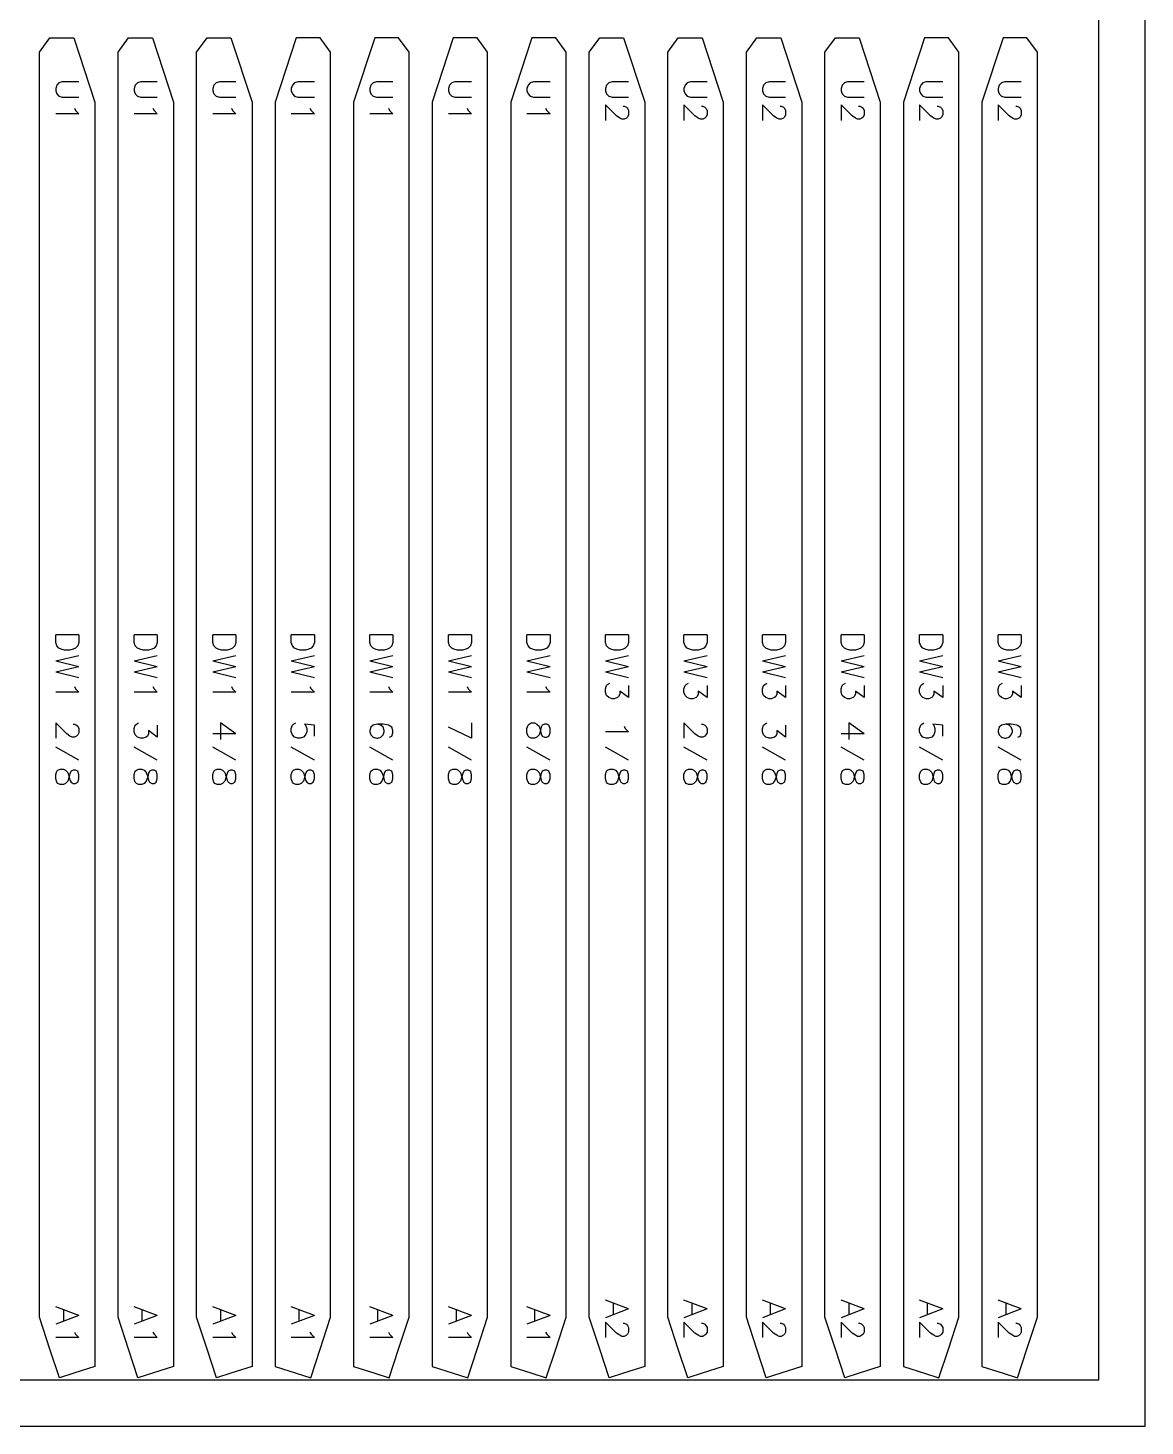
# Model space of a CAD drawing. Extents: x 0 to 235, y 0 to 300.
# Drawn here: x 114.1 to 235, y 0 to 151.3 of the extents above; entities that cross this region are included whole.
import ezdxf

# ---------------------------------------------------------------- set-up
doc = ezdxf.new("R2010")
doc.units = 0
for name, color, linetype in [('CORTE', 1, 'Continuous'), ('REFERENCIA', 8, 'Continuous'), ('ROTULO', 5, 'Continuous')]:
    doc.layers.add(name, color=color, linetype=linetype)

msp = doc.modelspace()

# ---------------------------------------------------------------- linework, layer by layer
at = {"layer": 'CORTE', "color": 1, "linetype": 'CONTINUOUS'}
for points in [[(121.35, 143.2763), (121.35, 6.4583), (119.0662, 5.7129), (117.5017, 5.2022), (117.5017, 5.2022), (116.4823, 8.3255), (116.4823, 8.3255), (115.35, 11.7946), (115.35, 148.7129), (116.4823, 150.2735), (116.4823, 150.2735), (117.5017, 150.2735), (119.0662, 150.2735), (119.0662, 150.2735)], [(129.85, 143.2763), (129.85, 6.4583), (127.5662, 5.7129), (126.0017, 5.2022), (126.0017, 5.2022), (124.9823, 8.3255), (124.9823, 8.3255), (123.85, 11.7946), (123.85, 148.7129), (124.9823, 150.2735), (124.9823, 150.2735), (126.0017, 150.2735), (127.5662, 150.2735), (127.5662, 150.2735)], [(138.35, 143.2763), (138.35, 6.4583), (136.0662, 5.7129), (134.5017, 5.2022), (134.5017, 5.2022), (133.4823, 8.3255), (133.4823, 8.3255), (132.35, 11.7946), (132.35, 148.7129), (133.4823, 150.2735), (133.4823, 150.2735), (134.5017, 150.2735), (136.0662, 150.2735), (136.0662, 150.2735)], [(140.85, 143.2763), (140.85, 6.4583), (143.1338, 5.7129), (144.6983, 5.2022), (144.6983, 5.2022), (145.7177, 8.3255), (145.7177, 8.3255), (146.85, 11.7946), (146.85, 148.7129), (145.7177, 150.2735), (145.7177, 150.2735), (144.6983, 150.2735), (143.1338, 150.2735), (143.1338, 150.2735)], [(149.35, 143.2763), (149.35, 6.4583), (151.6338, 5.7129), (153.1983, 5.2022), (153.1983, 5.2022), (154.2177, 8.3255), (154.2177, 8.3255), (155.35, 11.7946), (155.35, 148.7129), (154.2177, 150.2735), (154.2177, 150.2735), (153.1983, 150.2735), (151.6338, 150.2735), (151.6338, 150.2735)], [(157.85, 143.2763), (157.85, 6.4583), (160.1338, 5.7129), (161.6983, 5.2022), (161.6983, 5.2022), (162.7177, 8.3255), (162.7177, 8.3255), (163.85, 11.7946), (163.85, 148.7129), (162.7177, 150.2735), (162.7177, 150.2735), (161.6983, 150.2735), (160.1338, 150.2735), (160.1338, 150.2735)], [(166.35, 143.2763), (166.35, 6.4583), (168.6338, 5.7129), (170.1983, 5.2022), (170.1983, 5.2022), (171.2177, 8.3255), (171.2177, 8.3255), (172.35, 11.7946), (172.35, 148.7129), (171.2177, 150.2735), (171.2177, 150.2735), (170.1983, 150.2735), (168.6338, 150.2735), (168.6338, 150.2735)], [(180.85, 143.2763), (180.85, 6.4583), (178.5662, 5.7129), (177.0017, 5.2022), (177.0017, 5.2022), (175.9823, 8.3255), (175.9823, 8.3255), (174.85, 11.7946), (174.85, 148.7129), (175.9823, 150.2735), (175.9823, 150.2735), (177.0017, 150.2735), (178.5662, 150.2735), (178.5662, 150.2735)], [(189.35, 143.2763), (189.35, 6.4583), (187.0662, 5.7129), (185.5017, 5.2022), (185.5017, 5.2022), (184.4823, 8.3255), (184.4823, 8.3255), (183.35, 11.7946), (183.35, 148.7129), (184.4823, 150.2735), (184.4823, 150.2735), (185.5017, 150.2735), (187.0662, 150.2735), (187.0662, 150.2735)], [(197.85, 143.2763), (197.85, 6.4583), (195.5662, 5.7129), (194.0017, 5.2022), (194.0017, 5.2022), (192.9823, 8.3255), (192.9823, 8.3255), (191.85, 11.7946), (191.85, 148.7129), (192.9823, 150.2735), (192.9823, 150.2735), (194.0017, 150.2735), (195.5662, 150.2735), (195.5662, 150.2735)], [(206.35, 143.2763), (206.35, 6.4583), (204.0662, 5.7129), (202.5017, 5.2022), (202.5017, 5.2022), (201.4823, 8.3255), (201.4823, 8.3255), (200.35, 11.7946), (200.35, 148.7129), (201.4823, 150.2735), (201.4823, 150.2735), (202.5017, 150.2735), (204.0662, 150.2735), (204.0662, 150.2735)], [(208.85, 143.2763), (208.85, 6.4583), (211.1338, 5.7129), (212.6983, 5.2022), (212.6983, 5.2022), (213.7177, 8.3255), (213.7177, 8.3255), (214.85, 11.7946), (214.85, 148.7129), (213.7177, 150.2735), (213.7177, 150.2735), (212.6983, 150.2735), (211.1338, 150.2735), (211.1338, 150.2735)], [(217.35, 143.2763), (217.35, 6.4583), (219.6338, 5.7129), (221.1983, 5.2022), (221.1983, 5.2022), (222.2177, 8.3255), (222.2177, 8.3255), (223.35, 11.7946), (223.35, 148.7129), (222.2177, 150.2735), (222.2177, 150.2735), (221.1983, 150.2735), (219.6338, 150.2735), (219.6338, 150.2735)]]:
    msp.add_lwpolyline(points, close=True, dxfattribs=at)
at = {"layer": 'REFERENCIA', "color": 8, "linetype": 'CONTINUOUS'}
for points in [[(0, 0), (235, 0), (235, 300), (0, 300), (0, 0)], [(5, 5), (230, 5), (230, 295), (5, 295), (5, 5)]]:
    msp.add_lwpolyline(points, dxfattribs=at)
at = {"layer": 'ROTULO', "color": 5, "linetype": 'CONTINUOUS'}
for p, q in [((119.6, 85.6307), (117.1, 85.6307)), ((128.1, 85.6307), (125.6, 85.6307)), ((136.6, 85.6307), (134.1, 85.6307)), ((145.1, 85.6307), (142.6, 85.6307)), ((153.6, 85.6307), (151.1, 85.6307)), ((162.1, 85.6307), (159.6, 85.6307)), ((170.6, 85.6307), (168.1, 85.6307)), ((179.1, 85.6307), (176.6, 85.6307)), ((187.6, 85.6307), (185.1, 85.6307)), ((196.1, 85.6307), (193.6, 85.6307)), ((204.6, 85.6307), (202.1, 85.6307)), ((213.1, 85.6307), (210.6, 85.6307)), ((221.6, 85.6307), (219.1, 85.6307)), ((119.6, 83.3688), (117.1, 82.7736)), ((128.1, 83.3688), (125.6, 82.7736)), ((136.6, 83.3688), (134.1, 82.7736)), ((145.1, 83.3688), (142.6, 82.7736)), ((153.6, 83.3688), (151.1, 82.7736)), ((162.1, 83.3688), (159.6, 82.7736)), ((170.6, 83.3688), (168.1, 82.7736)), ((179.1, 83.3688), (176.6, 82.7736)), ((187.6, 83.3688), (185.1, 82.7736)), ((196.1, 83.3688), (193.6, 82.7736)), ((204.6, 83.3688), (202.1, 82.7736)), ((213.1, 83.3688), (210.6, 82.7736)), ((221.6, 83.3688), (219.1, 82.7736)), ((119.6, 82.1783), (117.1, 82.7736)), ((119.6, 82.1783), (117.1, 81.5831)), ((128.1, 82.1783), (125.6, 82.7736)), ((128.1, 82.1783), (125.6, 81.5831)), ((136.6, 82.1783), (134.1, 82.7736)), ((136.6, 82.1783), (134.1, 81.5831)), ((145.1, 82.1783), (142.6, 82.7736)), ((145.1, 82.1783), (142.6, 81.5831)), ((153.6, 82.1783), (151.1, 82.7736)), ((153.6, 82.1783), (151.1, 81.5831)), ((162.1, 82.1783), (159.6, 82.7736)), ((162.1, 82.1783), (159.6, 81.5831)), ((170.6, 82.1783), (168.1, 82.7736)), ((170.6, 82.1783), (168.1, 81.5831)), ((179.1, 82.1783), (176.6, 82.7736)), ((179.1, 82.1783), (176.6, 81.5831)), ((187.6, 82.1783), (185.1, 82.7736)), ((187.6, 82.1783), (185.1, 81.5831)), ((196.1, 82.1783), (193.6, 82.7736)), ((196.1, 82.1783), (193.6, 81.5831)), ((204.6, 82.1783), (202.1, 82.7736)), ((204.6, 82.1783), (202.1, 81.5831)), ((213.1, 82.1783), (210.6, 82.7736)), ((213.1, 82.1783), (210.6, 81.5831)), ((221.6, 82.1783), (219.1, 82.7736)), ((221.6, 82.1783), (219.1, 81.5831)), ((119.6, 80.9878), (117.1, 81.5831)), ((128.1, 80.9878), (125.6, 81.5831)), ((136.6, 80.9878), (134.1, 81.5831)), ((145.1, 80.9878), (142.6, 81.5831)), ((153.6, 80.9878), (151.1, 81.5831)), ((162.1, 80.9878), (159.6, 81.5831)), ((170.6, 80.9878), (168.1, 81.5831)), ((179.1, 80.9878), (176.6, 81.5831)), ((187.6, 80.9878), (185.1, 81.5831)), ((196.1, 80.9878), (193.6, 81.5831)), ((204.6, 80.9878), (202.1, 81.5831)), ((213.1, 80.9878), (210.6, 81.5831)), ((221.6, 80.9878), (219.1, 81.5831)), ((162.1, 76.1069), (162.1, 74.4402)), ((136.6, 74.9164), (134.1, 74.9164)), ((162.1, 74.4402), (159.6, 75.6307)), ((204.6, 74.9164), (202.1, 74.9164)), ((119.6, 72.0593), (117.1, 73.4878)), ((128.1, 72.0593), (125.6, 73.4878)), ((136.6, 72.0593), (134.1, 73.4878)), ((145.1, 72.0593), (142.6, 73.4878)), ((153.6, 72.0593), (151.1, 73.4878)), ((162.1, 72.0593), (159.6, 73.4878)), ((170.6, 72.0593), (168.1, 73.4878)), ((179.1, 72.0593), (176.6, 73.4878)), ((187.6, 72.0593), (185.1, 73.4878)), ((196.1, 72.0593), (193.6, 73.4878)), ((204.6, 72.0593), (202.1, 73.4878)), ((213.1, 72.0593), (210.6, 73.4878)), ((221.6, 72.0593), (219.1, 73.4878)), ((179.1, 12.6758), (176.6, 13.6282)), ((187.6, 12.6758), (185.1, 13.6282)), ((196.1, 12.6758), (193.6, 13.6282)), ((204.6, 12.6758), (202.1, 13.6282)), ((213.1, 12.6758), (210.6, 13.6282)), ((221.6, 12.6758), (219.1, 13.6282)), ((119.6, 11.9616), (117.1, 12.9139)), ((117.9333, 12.5568), (117.9333, 11.3663)), ((128.1, 11.9616), (125.6, 12.9139)), ((126.4333, 12.5568), (126.4333, 11.3663)), ((136.6, 11.9616), (134.1, 12.9139)), ((134.9333, 12.5568), (134.9333, 11.3663)), ((145.1, 11.9616), (142.6, 12.9139)), ((143.4333, 12.5568), (143.4333, 11.3663)), ((153.6, 11.9616), (151.1, 12.9139)), ((151.9333, 12.5568), (151.9333, 11.3663)), ((162.1, 11.9616), (159.6, 12.9139)), ((160.4333, 12.5568), (160.4333, 11.3663)), ((170.6, 11.9616), (168.1, 12.9139)), ((168.9333, 12.5568), (168.9333, 11.3663)), ((179.1, 12.6758), (176.6, 11.7235)), ((177.4333, 13.2711), (177.4333, 12.0806)), ((187.6, 12.6758), (185.1, 11.7235)), ((185.9333, 13.2711), (185.9333, 12.0806)), ((196.1, 12.6758), (193.6, 11.7235)), ((194.4333, 13.2711), (194.4333, 12.0806)), ((204.6, 12.6758), (202.1, 11.7235)), ((202.9333, 13.2711), (202.9333, 12.0806)), ((213.1, 12.6758), (210.6, 11.7235)), ((211.4333, 13.2711), (211.4333, 12.0806)), ((221.6, 12.6758), (219.1, 11.7235)), ((219.9333, 13.2711), (219.9333, 12.0806)), ((119.6, 11.9616), (117.1, 11.0092)), ((128.1, 11.9616), (125.6, 11.0092)), ((136.6, 11.9616), (134.1, 11.0092)), ((145.1, 11.9616), (142.6, 11.0092)), ((153.6, 11.9616), (151.1, 11.0092)), ((162.1, 11.9616), (159.6, 11.0092)), ((170.6, 11.9616), (168.1, 11.0092))]:
    msp.add_line(p, q, dxfattribs=at)
for points in [[(119.6, 145.4903), (117.8143, 145.4903), (117.4571, 145.3713), (117.219, 145.1332), (117.1, 144.776), (117.1, 144.5379), (117.219, 144.1808), (117.4571, 143.9427), (117.8143, 143.8236), (119.6, 143.8236)], [(128.1, 145.4903), (126.3143, 145.4903), (125.9571, 145.3713), (125.719, 145.1332), (125.6, 144.776), (125.6, 144.5379), (125.719, 144.1808), (125.9571, 143.9427), (126.3143, 143.8236), (128.1, 143.8236)], [(136.6, 145.4903), (134.8143, 145.4903), (134.4571, 145.3713), (134.219, 145.1332), (134.1, 144.776), (134.1, 144.5379), (134.219, 144.1808), (134.4571, 143.9427), (134.8143, 143.8236), (136.6, 143.8236)], [(145.1, 145.4903), (143.3143, 145.4903), (142.9571, 145.3713), (142.719, 145.1332), (142.6, 144.776), (142.6, 144.5379), (142.719, 144.1808), (142.9571, 143.9427), (143.3143, 143.8236), (145.1, 143.8236)], [(153.6, 145.4903), (151.8143, 145.4903), (151.4571, 145.3713), (151.219, 145.1332), (151.1, 144.776), (151.1, 144.5379), (151.219, 144.1808), (151.4571, 143.9427), (151.8143, 143.8236), (153.6, 143.8236)], [(162.1, 145.4903), (160.3143, 145.4903), (159.9571, 145.3713), (159.719, 145.1332), (159.6, 144.776), (159.6, 144.5379), (159.719, 144.1808), (159.9571, 143.9427), (160.3143, 143.8236), (162.1, 143.8236)], [(170.6, 145.4903), (168.8143, 145.4903), (168.4571, 145.3713), (168.219, 145.1332), (168.1, 144.776), (168.1, 144.5379), (168.219, 144.1808), (168.4571, 143.9427), (168.8143, 143.8236), (170.6, 143.8236)], [(179.1, 145.4903), (177.3143, 145.4903), (176.9571, 145.3713), (176.719, 145.1332), (176.6, 144.776), (176.6, 144.5379), (176.719, 144.1808), (176.9571, 143.9427), (177.3143, 143.8236), (179.1, 143.8236)], [(187.6, 145.4903), (185.8143, 145.4903), (185.4571, 145.3713), (185.219, 145.1332), (185.1, 144.776), (185.1, 144.5379), (185.219, 144.1808), (185.4571, 143.9427), (185.8143, 143.8236), (187.6, 143.8236)], [(196.1, 145.4903), (194.3143, 145.4903), (193.9571, 145.3713), (193.719, 145.1332), (193.6, 144.776), (193.6, 144.5379), (193.719, 144.1808), (193.9571, 143.9427), (194.3143, 143.8236), (196.1, 143.8236)], [(204.6, 145.4903), (202.8143, 145.4903), (202.4571, 145.3713), (202.219, 145.1332), (202.1, 144.776), (202.1, 144.5379), (202.219, 144.1808), (202.4571, 143.9427), (202.8143, 143.8236), (204.6, 143.8236)], [(213.1, 145.4903), (211.3143, 145.4903), (210.9571, 145.3713), (210.719, 145.1332), (210.6, 144.776), (210.6, 144.5379), (210.719, 144.1808), (210.9571, 143.9427), (211.3143, 143.8236), (213.1, 143.8236)], [(221.6, 145.4903), (219.8143, 145.4903), (219.4571, 145.3713), (219.219, 145.1332), (219.1, 144.776), (219.1, 144.5379), (219.219, 144.1808), (219.4571, 143.9427), (219.8143, 143.8236), (221.6, 143.8236)], [(119.1238, 142.6332), (119.2429, 142.3951), (119.6, 142.0379), (117.1, 142.0379)], [(127.6238, 142.6332), (127.7429, 142.3951), (128.1, 142.0379), (125.6, 142.0379)], [(136.1238, 142.6332), (136.2429, 142.3951), (136.6, 142.0379), (134.1, 142.0379)], [(144.6238, 142.6332), (144.7429, 142.3951), (145.1, 142.0379), (142.6, 142.0379)], [(153.1238, 142.6332), (153.2429, 142.3951), (153.6, 142.0379), (151.1, 142.0379)], [(161.6238, 142.6332), (161.7429, 142.3951), (162.1, 142.0379), (159.6, 142.0379)], [(170.1238, 142.6332), (170.2429, 142.3951), (170.6, 142.0379), (168.1, 142.0379)], [(178.5048, 142.8713), (178.6238, 142.8713), (178.8619, 142.7522), (178.981, 142.6332), (179.1, 142.3951), (179.1, 141.9189), (178.981, 141.6808), (178.8619, 141.5617), (178.6238, 141.4427), (178.3857, 141.4427), (178.1476, 141.5617), (177.7905, 141.7998), (176.6, 142.9903), (176.6, 141.3236)], [(187.0048, 142.8713), (187.1238, 142.8713), (187.3619, 142.7522), (187.481, 142.6332), (187.6, 142.3951), (187.6, 141.9189), (187.481, 141.6808), (187.3619, 141.5617), (187.1238, 141.4427), (186.8857, 141.4427), (186.6476, 141.5617), (186.2905, 141.7998), (185.1, 142.9903), (185.1, 141.3236)], [(195.5048, 142.8713), (195.6238, 142.8713), (195.8619, 142.7522), (195.981, 142.6332), (196.1, 142.3951), (196.1, 141.9189), (195.981, 141.6808), (195.8619, 141.5617), (195.6238, 141.4427), (195.3857, 141.4427), (195.1476, 141.5617), (194.7905, 141.7998), (193.6, 142.9903), (193.6, 141.3236)], [(204.0048, 142.8713), (204.1238, 142.8713), (204.3619, 142.7522), (204.481, 142.6332), (204.6, 142.3951), (204.6, 141.9189), (204.481, 141.6808), (204.3619, 141.5617), (204.1238, 141.4427), (203.8857, 141.4427), (203.6476, 141.5617), (203.2905, 141.7998), (202.1, 142.9903), (202.1, 141.3236)], [(212.5048, 142.8713), (212.6238, 142.8713), (212.8619, 142.7522), (212.981, 142.6332), (213.1, 142.3951), (213.1, 141.9189), (212.981, 141.6808), (212.8619, 141.5617), (212.6238, 141.4427), (212.3857, 141.4427), (212.1476, 141.5617), (211.7905, 141.7998), (210.6, 142.9903), (210.6, 141.3236)], [(221.0048, 142.8713), (221.1238, 142.8713), (221.3619, 142.7522), (221.481, 142.6332), (221.6, 142.3951), (221.6, 141.9189), (221.481, 141.6808), (221.3619, 141.5617), (221.1238, 141.4427), (220.8857, 141.4427), (220.6476, 141.5617), (220.2905, 141.7998), (219.1, 142.9903), (219.1, 141.3236)], [(119.6, 85.6307), (119.6, 84.7974), (119.481, 84.4402), (119.2429, 84.2021), (119.0048, 84.0831), (118.6476, 83.964), (118.0524, 83.964), (117.6952, 84.0831), (117.4571, 84.2021), (117.219, 84.4402), (117.1, 84.7974), (117.1, 85.6307)], [(128.1, 85.6307), (128.1, 84.7974), (127.981, 84.4402), (127.7429, 84.2021), (127.5048, 84.0831), (127.1476, 83.964), (126.5524, 83.964), (126.1952, 84.0831), (125.9571, 84.2021), (125.719, 84.4402), (125.6, 84.7974), (125.6, 85.6307)], [(136.6, 85.6307), (136.6, 84.7974), (136.481, 84.4402), (136.2429, 84.2021), (136.0048, 84.0831), (135.6476, 83.964), (135.0524, 83.964), (134.6952, 84.0831), (134.4571, 84.2021), (134.219, 84.4402), (134.1, 84.7974), (134.1, 85.6307)], [(145.1, 85.6307), (145.1, 84.7974), (144.981, 84.4402), (144.7429, 84.2021), (144.5048, 84.0831), (144.1476, 83.964), (143.5524, 83.964), (143.1952, 84.0831), (142.9571, 84.2021), (142.719, 84.4402), (142.6, 84.7974), (142.6, 85.6307)], [(153.6, 85.6307), (153.6, 84.7974), (153.481, 84.4402), (153.2429, 84.2021), (153.0048, 84.0831), (152.6476, 83.964), (152.0524, 83.964), (151.6952, 84.0831), (151.4571, 84.2021), (151.219, 84.4402), (151.1, 84.7974), (151.1, 85.6307)], [(162.1, 85.6307), (162.1, 84.7974), (161.981, 84.4402), (161.7429, 84.2021), (161.5048, 84.0831), (161.1476, 83.964), (160.5524, 83.964), (160.1952, 84.0831), (159.9571, 84.2021), (159.719, 84.4402), (159.6, 84.7974), (159.6, 85.6307)], [(170.6, 85.6307), (170.6, 84.7974), (170.481, 84.4402), (170.2429, 84.2021), (170.0048, 84.0831), (169.6476, 83.964), (169.0524, 83.964), (168.6952, 84.0831), (168.4571, 84.2021), (168.219, 84.4402), (168.1, 84.7974), (168.1, 85.6307)], [(179.1, 85.6307), (179.1, 84.7974), (178.981, 84.4402), (178.7429, 84.2021), (178.5048, 84.0831), (178.1476, 83.964), (177.5524, 83.964), (177.1952, 84.0831), (176.9571, 84.2021), (176.719, 84.4402), (176.6, 84.7974), (176.6, 85.6307)], [(187.6, 85.6307), (187.6, 84.7974), (187.481, 84.4402), (187.2429, 84.2021), (187.0048, 84.0831), (186.6476, 83.964), (186.0524, 83.964), (185.6952, 84.0831), (185.4571, 84.2021), (185.219, 84.4402), (185.1, 84.7974), (185.1, 85.6307)], [(196.1, 85.6307), (196.1, 84.7974), (195.981, 84.4402), (195.7429, 84.2021), (195.5048, 84.0831), (195.1476, 83.964), (194.5524, 83.964), (194.1952, 84.0831), (193.9571, 84.2021), (193.719, 84.4402), (193.6, 84.7974), (193.6, 85.6307)], [(204.6, 85.6307), (204.6, 84.7974), (204.481, 84.4402), (204.2429, 84.2021), (204.0048, 84.0831), (203.6476, 83.964), (203.0524, 83.964), (202.6952, 84.0831), (202.4571, 84.2021), (202.219, 84.4402), (202.1, 84.7974), (202.1, 85.6307)], [(213.1, 85.6307), (213.1, 84.7974), (212.981, 84.4402), (212.7429, 84.2021), (212.5048, 84.0831), (212.1476, 83.964), (211.5524, 83.964), (211.1952, 84.0831), (210.9571, 84.2021), (210.719, 84.4402), (210.6, 84.7974), (210.6, 85.6307)], [(221.6, 85.6307), (221.6, 84.7974), (221.481, 84.4402), (221.2429, 84.2021), (221.0048, 84.0831), (220.6476, 83.964), (220.0524, 83.964), (219.6952, 84.0831), (219.4571, 84.2021), (219.219, 84.4402), (219.1, 84.7974), (219.1, 85.6307)], [(179.1, 80.1545), (179.1, 78.845), (178.1476, 79.5593), (178.1476, 79.2021), (178.0286, 78.964), (177.9095, 78.845), (177.5524, 78.7259), (177.3143, 78.7259), (176.9571, 78.845), (176.719, 79.0831), (176.6, 79.4402), (176.6, 79.7974), (176.719, 80.1545), (176.8381, 80.2736), (177.0762, 80.3926)], [(187.6, 80.1545), (187.6, 78.845), (186.6476, 79.5593), (186.6476, 79.2021), (186.5286, 78.964), (186.4095, 78.845), (186.0524, 78.7259), (185.8143, 78.7259), (185.4571, 78.845), (185.219, 79.0831), (185.1, 79.4402), (185.1, 79.7974), (185.219, 80.1545), (185.3381, 80.2736), (185.5762, 80.3926)], [(196.1, 80.1545), (196.1, 78.845), (195.1476, 79.5593), (195.1476, 79.2021), (195.0286, 78.964), (194.9095, 78.845), (194.5524, 78.7259), (194.3143, 78.7259), (193.9571, 78.845), (193.719, 79.0831), (193.6, 79.4402), (193.6, 79.7974), (193.719, 80.1545), (193.8381, 80.2736), (194.0762, 80.3926)], [(204.6, 80.1545), (204.6, 78.845), (203.6476, 79.5593), (203.6476, 79.2021), (203.5286, 78.964), (203.4095, 78.845), (203.0524, 78.7259), (202.8143, 78.7259), (202.4571, 78.845), (202.219, 79.0831), (202.1, 79.4402), (202.1, 79.7974), (202.219, 80.1545), (202.3381, 80.2736), (202.5762, 80.3926)], [(213.1, 80.1545), (213.1, 78.845), (212.1476, 79.5593), (212.1476, 79.2021), (212.0286, 78.964), (211.9095, 78.845), (211.5524, 78.7259), (211.3143, 78.7259), (210.9571, 78.845), (210.719, 79.0831), (210.6, 79.4402), (210.6, 79.7974), (210.719, 80.1545), (210.8381, 80.2736), (211.0762, 80.3926)], [(221.6, 80.1545), (221.6, 78.845), (220.6476, 79.5593), (220.6476, 79.2021), (220.5286, 78.964), (220.4095, 78.845), (220.0524, 78.7259), (219.8143, 78.7259), (219.4571, 78.845), (219.219, 79.0831), (219.1, 79.4402), (219.1, 79.7974), (219.219, 80.1545), (219.3381, 80.2736), (219.5762, 80.3926)], [(119.1238, 80.0355), (119.2429, 79.7974), (119.6, 79.4402), (117.1, 79.4402)], [(127.6238, 80.0355), (127.7429, 79.7974), (128.1, 79.4402), (125.6, 79.4402)], [(136.1238, 80.0355), (136.2429, 79.7974), (136.6, 79.4402), (134.1, 79.4402)], [(144.6238, 80.0355), (144.7429, 79.7974), (145.1, 79.4402), (142.6, 79.4402)], [(153.1238, 80.0355), (153.2429, 79.7974), (153.6, 79.4402), (151.1, 79.4402)], [(161.6238, 80.0355), (161.7429, 79.7974), (162.1, 79.4402), (159.6, 79.4402)], [(170.1238, 80.0355), (170.2429, 79.7974), (170.6, 79.4402), (168.1, 79.4402)], [(119.0048, 75.9878), (119.1238, 75.9878), (119.3619, 75.8688), (119.481, 75.7497), (119.6, 75.5116), (119.6, 75.0355), (119.481, 74.7974), (119.3619, 74.6783), (119.1238, 74.5593), (118.8857, 74.5593), (118.6476, 74.6783), (118.2905, 74.9164), (117.1, 76.1069), (117.1, 74.4402)], [(128.1, 75.8688), (128.1, 74.5593), (127.1476, 75.2736), (127.1476, 74.9164), (127.0286, 74.6783), (126.9095, 74.5593), (126.5524, 74.4402), (126.3143, 74.4402), (125.9571, 74.5593), (125.719, 74.7974), (125.6, 75.1545), (125.6, 75.5116), (125.719, 75.8688), (125.8381, 75.9878), (126.0762, 76.1069)], [(136.6, 74.9164), (134.9333, 76.1069), (134.9333, 74.3212)], [(145.1, 74.6783), (145.1, 75.8688), (144.0286, 75.9878), (144.1476, 75.8688), (144.2667, 75.5116), (144.2667, 75.1545), (144.1476, 74.7974), (143.9095, 74.5593), (143.5524, 74.4402), (143.3143, 74.4402), (142.9571, 74.5593), (142.719, 74.7974), (142.6, 75.1545), (142.6, 75.5116), (142.719, 75.8688), (142.8381, 75.9878), (143.0762, 76.1069)], [(153.2429, 74.5593), (153.481, 74.6783), (153.6, 75.0355), (153.6, 75.2736), (153.481, 75.6307), (153.1238, 75.8688), (152.5286, 75.9878), (151.9333, 75.9878), (151.4571, 75.8688), (151.219, 75.6307), (151.1, 75.2736), (151.1, 75.1545), (151.219, 74.7974), (151.4571, 74.5593), (151.8143, 74.4402), (151.9333, 74.4402), (152.2905, 74.5593), (152.5286, 74.7974), (152.6476, 75.1545), (152.6476, 75.2736), (152.5286, 75.6307), (152.2905, 75.8688), (151.9333, 75.9878)], [(170.6, 75.5116), (170.481, 75.8688), (170.2429, 75.9878), (170.0048, 75.9878), (169.7667, 75.8688), (169.6476, 75.6307), (169.5286, 75.1545), (169.4095, 74.7974), (169.1714, 74.5593), (168.9333, 74.4402), (168.5762, 74.4402), (168.3381, 74.5593), (168.219, 74.6783), (168.1, 75.0355), (168.1, 75.5116), (168.219, 75.8688), (168.3381, 75.9878), (168.5762, 76.1069), (168.9333, 76.1069), (169.1714, 75.9878), (169.4095, 75.7497), (169.5286, 75.3926), (169.6476, 74.9164), (169.7667, 74.6783), (170.0048, 74.5593), (170.2429, 74.5593), (170.481, 74.6783), (170.6, 75.0355), (170.6, 75.5116)], [(178.6238, 75.7497), (178.7429, 75.5116), (179.1, 75.1545), (176.6, 75.1545)], [(187.0048, 75.9878), (187.1238, 75.9878), (187.3619, 75.8688), (187.481, 75.7497), (187.6, 75.5116), (187.6, 75.0355), (187.481, 74.7974), (187.3619, 74.6783), (187.1238, 74.5593), (186.8857, 74.5593), (186.6476, 74.6783), (186.2905, 74.9164), (185.1, 76.1069), (185.1, 74.4402)], [(196.1, 75.8688), (196.1, 74.5593), (195.1476, 75.2736), (195.1476, 74.9164), (195.0286, 74.6783), (194.9095, 74.5593), (194.5524, 74.4402), (194.3143, 74.4402), (193.9571, 74.5593), (193.719, 74.7974), (193.6, 75.1545), (193.6, 75.5116), (193.719, 75.8688), (193.8381, 75.9878), (194.0762, 76.1069)], [(204.6, 74.9164), (202.9333, 76.1069), (202.9333, 74.3212)], [(213.1, 74.6783), (213.1, 75.8688), (212.0286, 75.9878), (212.1476, 75.8688), (212.2667, 75.5116), (212.2667, 75.1545), (212.1476, 74.7974), (211.9095, 74.5593), (211.5524, 74.4402), (211.3143, 74.4402), (210.9571, 74.5593), (210.719, 74.7974), (210.6, 75.1545), (210.6, 75.5116), (210.719, 75.8688), (210.8381, 75.9878), (211.0762, 76.1069)], [(221.2429, 74.5593), (221.481, 74.6783), (221.6, 75.0355), (221.6, 75.2736), (221.481, 75.6307), (221.1238, 75.8688), (220.5286, 75.9878), (219.9333, 75.9878), (219.4571, 75.8688), (219.219, 75.6307), (219.1, 75.2736), (219.1, 75.1545), (219.219, 74.7974), (219.4571, 74.5593), (219.8143, 74.4402), (219.9333, 74.4402), (220.2905, 74.5593), (220.5286, 74.7974), (220.6476, 75.1545), (220.6476, 75.2736), (220.5286, 75.6307), (220.2905, 75.8688), (219.9333, 75.9878)], [(119.6, 70.5116), (119.481, 70.8688), (119.2429, 70.9878), (119.0048, 70.9878), (118.7667, 70.8688), (118.6476, 70.6307), (118.5286, 70.1545), (118.4095, 69.7974), (118.1714, 69.5593), (117.9333, 69.4402), (117.5762, 69.4402), (117.3381, 69.5593), (117.219, 69.6783), (117.1, 70.0355), (117.1, 70.5116), (117.219, 70.8688), (117.3381, 70.9878), (117.5762, 71.1069), (117.9333, 71.1069), (118.1714, 70.9878), (118.4095, 70.7497), (118.5286, 70.3926), (118.6476, 69.9164), (118.7667, 69.6783), (119.0048, 69.5593), (119.2429, 69.5593), (119.481, 69.6783), (119.6, 70.0355), (119.6, 70.5116)], [(128.1, 70.5116), (127.981, 70.8688), (127.7429, 70.9878), (127.5048, 70.9878), (127.2667, 70.8688), (127.1476, 70.6307), (127.0286, 70.1545), (126.9095, 69.7974), (126.6714, 69.5593), (126.4333, 69.4402), (126.0762, 69.4402), (125.8381, 69.5593), (125.719, 69.6783), (125.6, 70.0355), (125.6, 70.5116), (125.719, 70.8688), (125.8381, 70.9878), (126.0762, 71.1069), (126.4333, 71.1069), (126.6714, 70.9878), (126.9095, 70.7497), (127.0286, 70.3926), (127.1476, 69.9164), (127.2667, 69.6783), (127.5048, 69.5593), (127.7429, 69.5593), (127.981, 69.6783), (128.1, 70.0355), (128.1, 70.5116)], [(136.6, 70.5116), (136.481, 70.8688), (136.2429, 70.9878), (136.0048, 70.9878), (135.7667, 70.8688), (135.6476, 70.6307), (135.5286, 70.1545), (135.4095, 69.7974), (135.1714, 69.5593), (134.9333, 69.4402), (134.5762, 69.4402), (134.3381, 69.5593), (134.219, 69.6783), (134.1, 70.0355), (134.1, 70.5116), (134.219, 70.8688), (134.3381, 70.9878), (134.5762, 71.1069), (134.9333, 71.1069), (135.1714, 70.9878), (135.4095, 70.7497), (135.5286, 70.3926), (135.6476, 69.9164), (135.7667, 69.6783), (136.0048, 69.5593), (136.2429, 69.5593), (136.481, 69.6783), (136.6, 70.0355), (136.6, 70.5116)], [(145.1, 70.5116), (144.981, 70.8688), (144.7429, 70.9878), (144.5048, 70.9878), (144.2667, 70.8688), (144.1476, 70.6307), (144.0286, 70.1545), (143.9095, 69.7974), (143.6714, 69.5593), (143.4333, 69.4402), (143.0762, 69.4402), (142.8381, 69.5593), (142.719, 69.6783), (142.6, 70.0355), (142.6, 70.5116), (142.719, 70.8688), (142.8381, 70.9878), (143.0762, 71.1069), (143.4333, 71.1069), (143.6714, 70.9878), (143.9095, 70.7497), (144.0286, 70.3926), (144.1476, 69.9164), (144.2667, 69.6783), (144.5048, 69.5593), (144.7429, 69.5593), (144.981, 69.6783), (145.1, 70.0355), (145.1, 70.5116)], [(153.6, 70.5116), (153.481, 70.8688), (153.2429, 70.9878), (153.0048, 70.9878), (152.7667, 70.8688), (152.6476, 70.6307), (152.5286, 70.1545), (152.4095, 69.7974), (152.1714, 69.5593), (151.9333, 69.4402), (151.5762, 69.4402), (151.3381, 69.5593), (151.219, 69.6783), (151.1, 70.0355), (151.1, 70.5116), (151.219, 70.8688), (151.3381, 70.9878), (151.5762, 71.1069), (151.9333, 71.1069), (152.1714, 70.9878), (152.4095, 70.7497), (152.5286, 70.3926), (152.6476, 69.9164), (152.7667, 69.6783), (153.0048, 69.5593), (153.2429, 69.5593), (153.481, 69.6783), (153.6, 70.0355), (153.6, 70.5116)], [(162.1, 70.5116), (161.981, 70.8688), (161.7429, 70.9878), (161.5048, 70.9878), (161.2667, 70.8688), (161.1476, 70.6307), (161.0286, 70.1545), (160.9095, 69.7974), (160.6714, 69.5593), (160.4333, 69.4402), (160.0762, 69.4402), (159.8381, 69.5593), (159.719, 69.6783), (159.6, 70.0355), (159.6, 70.5116), (159.719, 70.8688), (159.8381, 70.9878), (160.0762, 71.1069), (160.4333, 71.1069), (160.6714, 70.9878), (160.9095, 70.7497), (161.0286, 70.3926), (161.1476, 69.9164), (161.2667, 69.6783), (161.5048, 69.5593), (161.7429, 69.5593), (161.981, 69.6783), (162.1, 70.0355), (162.1, 70.5116)], [(170.6, 70.5116), (170.481, 70.8688), (170.2429, 70.9878), (170.0048, 70.9878), (169.7667, 70.8688), (169.6476, 70.6307), (169.5286, 70.1545), (169.4095, 69.7974), (169.1714, 69.5593), (168.9333, 69.4402), (168.5762, 69.4402), (168.3381, 69.5593), (168.219, 69.6783), (168.1, 70.0355), (168.1, 70.5116), (168.219, 70.8688), (168.3381, 70.9878), (168.5762, 71.1069), (168.9333, 71.1069), (169.1714, 70.9878), (169.4095, 70.7497), (169.5286, 70.3926), (169.6476, 69.9164), (169.7667, 69.6783), (170.0048, 69.5593), (170.2429, 69.5593), (170.481, 69.6783), (170.6, 70.0355), (170.6, 70.5116)], [(179.1, 70.5116), (178.981, 70.8688), (178.7429, 70.9878), (178.5048, 70.9878), (178.2667, 70.8688), (178.1476, 70.6307), (178.0286, 70.1545), (177.9095, 69.7974), (177.6714, 69.5593), (177.4333, 69.4402), (177.0762, 69.4402), (176.8381, 69.5593), (176.719, 69.6783), (176.6, 70.0355), (176.6, 70.5116), (176.719, 70.8688), (176.8381, 70.9878), (177.0762, 71.1069), (177.4333, 71.1069), (177.6714, 70.9878), (177.9095, 70.7497), (178.0286, 70.3926), (178.1476, 69.9164), (178.2667, 69.6783), (178.5048, 69.5593), (178.7429, 69.5593), (178.981, 69.6783), (179.1, 70.0355), (179.1, 70.5116)], [(187.6, 70.5116), (187.481, 70.8688), (187.2429, 70.9878), (187.0048, 70.9878), (186.7667, 70.8688), (186.6476, 70.6307), (186.5286, 70.1545), (186.4095, 69.7974), (186.1714, 69.5593), (185.9333, 69.4402), (185.5762, 69.4402), (185.3381, 69.5593), (185.219, 69.6783), (185.1, 70.0355), (185.1, 70.5116), (185.219, 70.8688), (185.3381, 70.9878), (185.5762, 71.1069), (185.9333, 71.1069), (186.1714, 70.9878), (186.4095, 70.7497), (186.5286, 70.3926), (186.6476, 69.9164), (186.7667, 69.6783), (187.0048, 69.5593), (187.2429, 69.5593), (187.481, 69.6783), (187.6, 70.0355), (187.6, 70.5116)], [(196.1, 70.5116), (195.981, 70.8688), (195.7429, 70.9878), (195.5048, 70.9878), (195.2667, 70.8688), (195.1476, 70.6307), (195.0286, 70.1545), (194.9095, 69.7974), (194.6714, 69.5593), (194.4333, 69.4402), (194.0762, 69.4402), (193.8381, 69.5593), (193.719, 69.6783), (193.6, 70.0355), (193.6, 70.5116), (193.719, 70.8688), (193.8381, 70.9878), (194.0762, 71.1069), (194.4333, 71.1069), (194.6714, 70.9878), (194.9095, 70.7497), (195.0286, 70.3926), (195.1476, 69.9164), (195.2667, 69.6783), (195.5048, 69.5593), (195.7429, 69.5593), (195.981, 69.6783), (196.1, 70.0355), (196.1, 70.5116)], [(204.6, 70.5116), (204.481, 70.8688), (204.2429, 70.9878), (204.0048, 70.9878), (203.7667, 70.8688), (203.6476, 70.6307), (203.5286, 70.1545), (203.4095, 69.7974), (203.1714, 69.5593), (202.9333, 69.4402), (202.5762, 69.4402), (202.3381, 69.5593), (202.219, 69.6783), (202.1, 70.0355), (202.1, 70.5116), (202.219, 70.8688), (202.3381, 70.9878), (202.5762, 71.1069), (202.9333, 71.1069), (203.1714, 70.9878), (203.4095, 70.7497), (203.5286, 70.3926), (203.6476, 69.9164), (203.7667, 69.6783), (204.0048, 69.5593), (204.2429, 69.5593), (204.481, 69.6783), (204.6, 70.0355), (204.6, 70.5116)], [(213.1, 70.5116), (212.981, 70.8688), (212.7429, 70.9878), (212.5048, 70.9878), (212.2667, 70.8688), (212.1476, 70.6307), (212.0286, 70.1545), (211.9095, 69.7974), (211.6714, 69.5593), (211.4333, 69.4402), (211.0762, 69.4402), (210.8381, 69.5593), (210.719, 69.6783), (210.6, 70.0355), (210.6, 70.5116), (210.719, 70.8688), (210.8381, 70.9878), (211.0762, 71.1069), (211.4333, 71.1069), (211.6714, 70.9878), (211.9095, 70.7497), (212.0286, 70.3926), (212.1476, 69.9164), (212.2667, 69.6783), (212.5048, 69.5593), (212.7429, 69.5593), (212.981, 69.6783), (213.1, 70.0355), (213.1, 70.5116)], [(221.6, 70.5116), (221.481, 70.8688), (221.2429, 70.9878), (221.0048, 70.9878), (220.7667, 70.8688), (220.6476, 70.6307), (220.5286, 70.1545), (220.4095, 69.7974), (220.1714, 69.5593), (219.9333, 69.4402), (219.5762, 69.4402), (219.3381, 69.5593), (219.219, 69.6783), (219.1, 70.0355), (219.1, 70.5116), (219.219, 70.8688), (219.3381, 70.9878), (219.5762, 71.1069), (219.9333, 71.1069), (220.1714, 70.9878), (220.4095, 70.7497), (220.5286, 70.3926), (220.6476, 69.9164), (220.7667, 69.6783), (221.0048, 69.5593), (221.2429, 69.5593), (221.481, 69.6783), (221.6, 70.0355), (221.6, 70.5116)], [(178.5048, 11.1282), (178.6238, 11.1282), (178.8619, 11.0092), (178.981, 10.8901), (179.1, 10.652), (179.1, 10.1758), (178.981, 9.9378), (178.8619, 9.8187), (178.6238, 9.6997), (178.3857, 9.6997), (178.1476, 9.8187), (177.7905, 10.0568), (176.6, 11.2473), (176.6, 9.5806)], [(187.0048, 11.1282), (187.1238, 11.1282), (187.3619, 11.0092), (187.481, 10.8901), (187.6, 10.652), (187.6, 10.1758), (187.481, 9.9378), (187.3619, 9.8187), (187.1238, 9.6997), (186.8857, 9.6997), (186.6476, 9.8187), (186.2905, 10.0568), (185.1, 11.2473), (185.1, 9.5806)], [(195.5048, 11.1282), (195.6238, 11.1282), (195.8619, 11.0092), (195.981, 10.8901), (196.1, 10.652), (196.1, 10.1758), (195.981, 9.9378), (195.8619, 9.8187), (195.6238, 9.6997), (195.3857, 9.6997), (195.1476, 9.8187), (194.7905, 10.0568), (193.6, 11.2473), (193.6, 9.5806)], [(204.0048, 11.1282), (204.1238, 11.1282), (204.3619, 11.0092), (204.481, 10.8901), (204.6, 10.652), (204.6, 10.1758), (204.481, 9.9378), (204.3619, 9.8187), (204.1238, 9.6997), (203.8857, 9.6997), (203.6476, 9.8187), (203.2905, 10.0568), (202.1, 11.2473), (202.1, 9.5806)], [(212.5048, 11.1282), (212.6238, 11.1282), (212.8619, 11.0092), (212.981, 10.8901), (213.1, 10.652), (213.1, 10.1758), (212.981, 9.9378), (212.8619, 9.8187), (212.6238, 9.6997), (212.3857, 9.6997), (212.1476, 9.8187), (211.7905, 10.0568), (210.6, 11.2473), (210.6, 9.5806)], [(221.0048, 11.1282), (221.1238, 11.1282), (221.3619, 11.0092), (221.481, 10.8901), (221.6, 10.652), (221.6, 10.1758), (221.481, 9.9378), (221.3619, 9.8187), (221.1238, 9.6997), (220.8857, 9.6997), (220.6476, 9.8187), (220.2905, 10.0568), (219.1, 11.2473), (219.1, 9.5806)], [(119.1238, 10.1758), (119.2429, 9.9378), (119.6, 9.5806), (117.1, 9.5806)], [(127.6238, 10.1758), (127.7429, 9.9378), (128.1, 9.5806), (125.6, 9.5806)], [(136.1238, 10.1758), (136.2429, 9.9378), (136.6, 9.5806), (134.1, 9.5806)], [(144.6238, 10.1758), (144.7429, 9.9378), (145.1, 9.5806), (142.6, 9.5806)], [(153.1238, 10.1758), (153.2429, 9.9378), (153.6, 9.5806), (151.1, 9.5806)], [(161.6238, 10.1758), (161.7429, 9.9378), (162.1, 9.5806), (159.6, 9.5806)], [(170.1238, 10.1758), (170.2429, 9.9378), (170.6, 9.5806), (168.1, 9.5806)]]:
    msp.add_lwpolyline(points, dxfattribs=at)

doc.saveas('drawing.dxf')
